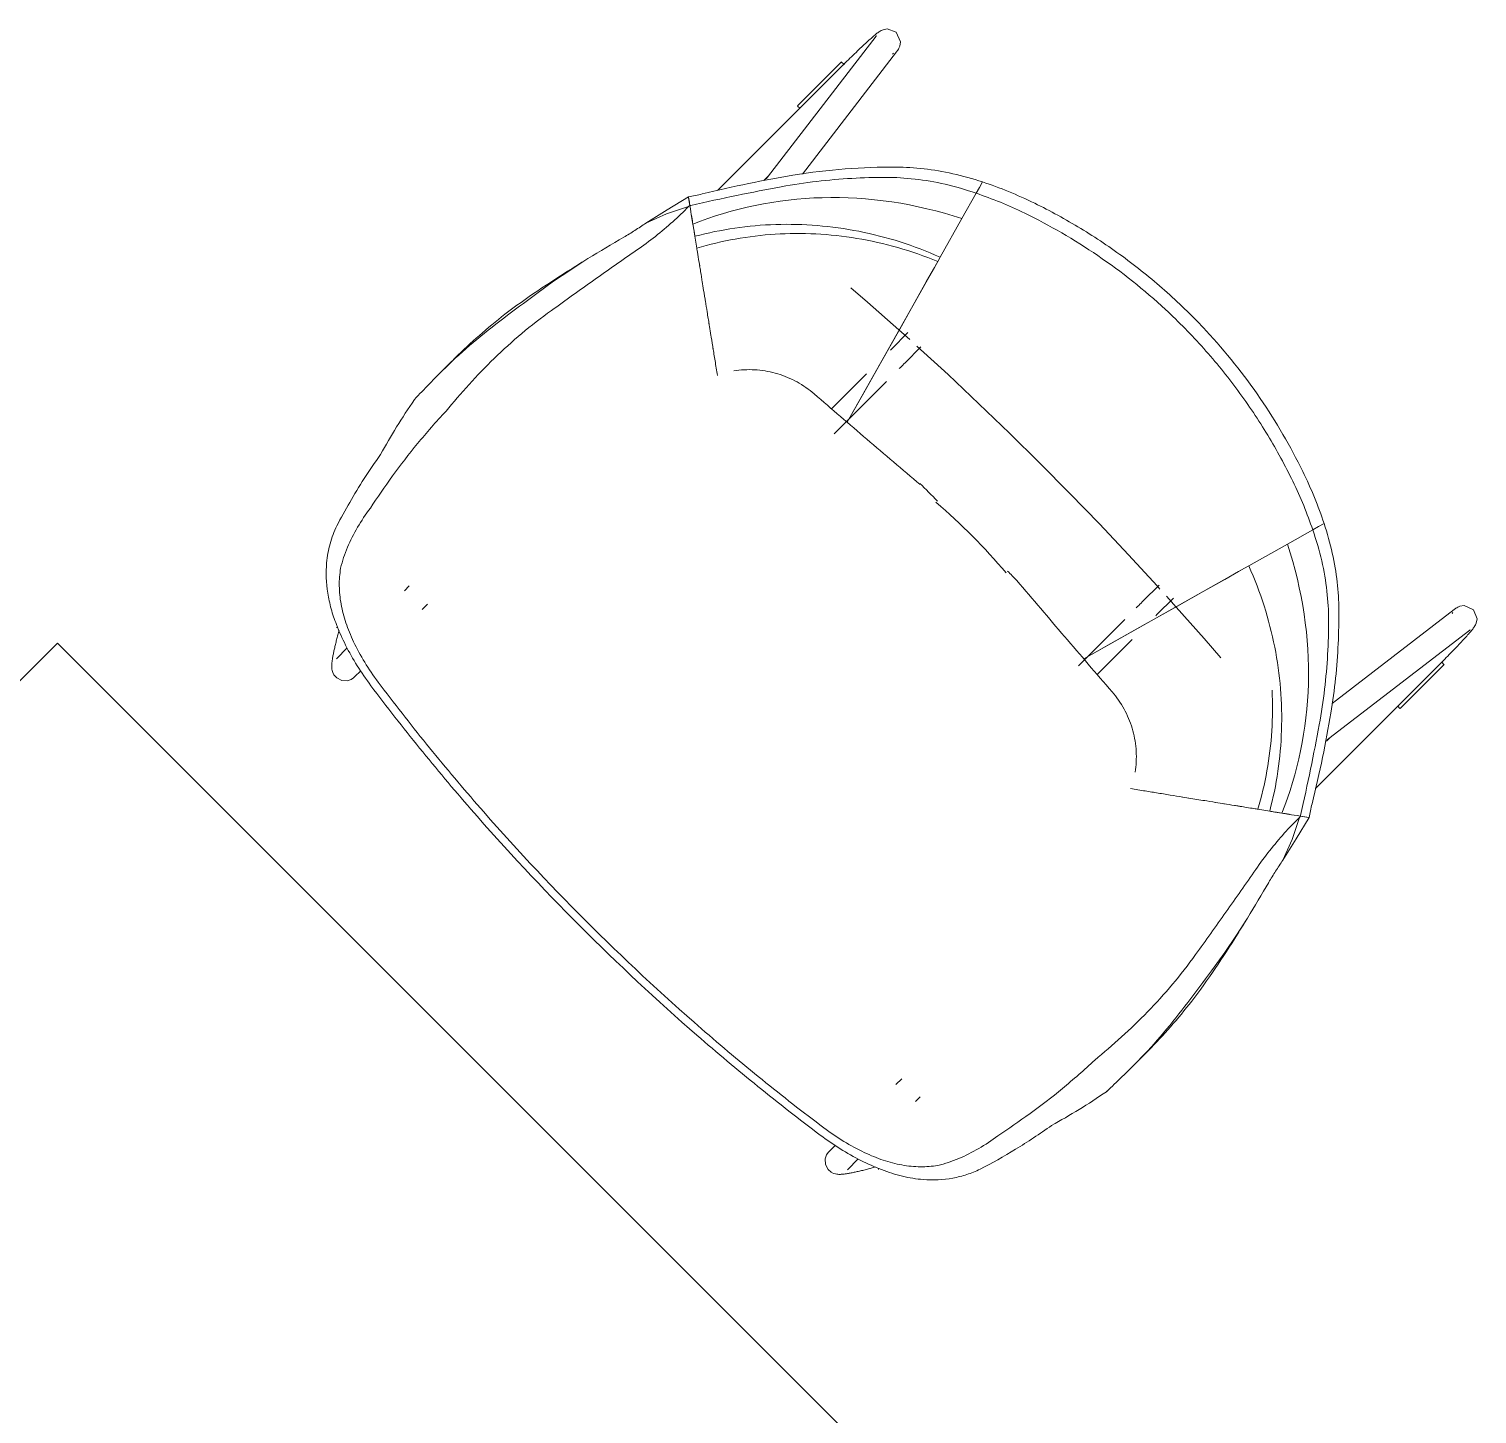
# Model space of a CAD drawing. Header units: millimetres. Extents: x 79795 to 317870, y -36033 to 97293.
# Drawn here: x 200325 to 201222, y 17311 to 18169 of the extents above; entities that cross this region are included whole.
import ezdxf

# ---------------------------------------------------------------- set-up
doc = ezdxf.new("R2010")
doc.units = ezdxf.units.MM
doc.header["$MEASUREMENT"] = 0
doc.layers.add('I-FURN', color=8, linetype='CONTINUOUS', lineweight=9)

msp = doc.modelspace()

# ---------------------------------------------------------------- linework, layer by layer
at = {"layer": 'I-FURN'}
for p, q in [((200849.91, 18164.51), (200782.7, 18077.25)), ((200844.82, 18161.37), (200844.1, 18160.71)), ((200845.51, 18162), (200844.82, 18161.37)), ((200846.18, 18162.6), (200845.51, 18162)), ((200846.81, 18163.17), (200846.18, 18162.6)), ((200847.42, 18163.71), (200846.81, 18163.17)), ((200848, 18164.22), (200847.42, 18163.71)), ((200848.55, 18164.69), (200848, 18164.22)), ((200849.08, 18165.14), (200848.55, 18164.69)), ((200849.58, 18165.56), (200849.08, 18165.14)), ((200850.05, 18165.95), (200849.58, 18165.56)), ((200849.95, 18164.56), (200849.91, 18164.51)), ((200850.06, 18164.71), (200849.95, 18164.56)), ((200850.51, 18166.31), (200850.05, 18165.95)), ((200850.11, 18164.77), (200850.06, 18164.71)), ((200850.95, 18166.66), (200850.51, 18166.31)), ((200851.4, 18166.99), (200850.95, 18166.66)), ((200851.86, 18167.31), (200851.4, 18166.99)), ((200852.4, 18167.66), (200851.86, 18167.31)), ((200853.1, 18168.05), (200852.4, 18167.66)), ((200854.24, 18168.54), (200853.1, 18168.05)), ((200856.75, 18169.01), (200854.24, 18168.54)), ((200862.42, 18166.92), (200856.75, 18169.01)), ((200862.42, 18166.92), (200865.06, 18161.09)), ((200804.35, 18079.13), (200862.59, 18154.74)), ((200835.67, 18152.73), (200834.73, 18151.82)), ((200836.6, 18153.63), (200835.67, 18152.73)), ((200837.51, 18154.51), (200836.6, 18153.63)), ((200838.41, 18155.36), (200837.51, 18154.51)), ((200839.29, 18156.2), (200838.41, 18155.36)), ((200840.14, 18157.01), (200839.29, 18156.2)), ((200840.98, 18157.8), (200840.14, 18157.01)), ((200841.8, 18158.57), (200840.98, 18157.8)), ((200842.59, 18159.31), (200841.8, 18158.57)), ((200843.36, 18160.02), (200842.59, 18159.31)), ((200844.1, 18160.71), (200843.36, 18160.02)), ((200860.38, 18153.72), (200860.09, 18153.49)), ((200860.61, 18153.9), (200860.38, 18153.72)), ((200860.76, 18154.01), (200860.61, 18153.9)), ((200862.74, 18154.95), (200862.59, 18154.74)), ((200863.07, 18155.39), (200862.74, 18154.95)), ((200863.4, 18155.86), (200863.07, 18155.39)), ((200863.74, 18156.4), (200863.4, 18155.86)), ((200864.14, 18157.13), (200863.74, 18156.4)), ((200864.65, 18158.35), (200864.14, 18157.13)), ((200865.06, 18161.09), (200864.65, 18158.35)), ((200828.53, 18148.58), (200801.27, 18121.31)), ((200829.95, 18147.16), (200825.68, 18142.89)), ((200826.88, 18144.1), (200825.88, 18143.1)), ((200827.88, 18145.09), (200826.88, 18144.1)), ((200828.87, 18146.08), (200827.88, 18145.09)), ((200828.58, 18148.53), (200829.95, 18147.16)), ((200829.87, 18147.06), (200828.87, 18146.08)), ((200830.86, 18148.04), (200829.87, 18147.06)), ((200831.84, 18149), (200830.86, 18148.04)), ((200832.81, 18149.96), (200831.84, 18149)), ((200833.78, 18150.9), (200832.81, 18149.96)), ((200834.73, 18151.82), (200833.78, 18150.9)), ((200825.65, 18142.88), (200751.7, 18068.92)), ((200825.88, 18143.1), (200825.65, 18142.88)), ((200802.69, 18119.9), (200801.32, 18121.27)), ((200780.46, 18075.06), (200783.16, 18077.75)), ((200782.7, 18077.25), (200781.91, 18076.08)), ((200913.97, 18070.71), (200915.95, 18074.21)), ((200913.97, 18070.71), (200915.95, 18074.21)), ((200733.81, 18064.96), (200720.51, 18056.84)), ((200734.59, 18059.54), (200733.72, 18064.92)), ((200733.72, 18064.9), (200734.58, 18059.56)), ((200733.81, 18064.32), (200734.58, 18059.6)), ((200911.99, 18067.19), (200903.14, 18051.48)), ((200903.14, 18051.48), (200911.99, 18067.19)), ((200911.99, 18067.19), (200913.97, 18070.71)), ((200911.99, 18067.19), (200913.97, 18070.71)), ((200720.51, 18056.84), (200707.21, 18048.71)), ((200707.21, 18048.71), (200720.16, 18054.43)), ((200720.16, 18054.43), (200733.68, 18058.96)), ((200733.68, 18058.96), (200734.59, 18059.54)), ((200734.58, 18059.56), (200735.07, 18059.66)), ((200736.44, 18048.11), (200735.46, 18054.14)), ((200737.14, 18043.79), (200736.44, 18048.11)), ((200903.14, 18051.48), (200889.68, 18027.59)), ((200889.68, 18027.59), (200903.14, 18051.48)), ((200737.67, 18040.54), (200737.14, 18043.79)), ((200738.86, 18033.16), (200737.67, 18040.54)), ((200660.81, 18019.86), (200671.41, 18026.7)), ((200889.68, 18027.59), (200888.16, 18024.89)), ((200888.16, 18024.89), (200889.68, 18027.59)), ((200650.14, 18012.69), (200660.81, 18019.86)), ((200832.05, 17925.3), (200888.16, 18024.89)), ((200886.08, 18021.21), (200881.28, 18012.67)), ((200888.16, 18024.89), (200886.08, 18021.21)), ((200638.82, 18004.52), (200650.14, 18012.69)), ((200834.4, 18008.69), (200844.68, 17999.82)), ((200881.28, 18012.67), (200873.98, 17999.73)), ((200844.68, 17999.82), (200864.06, 17982.67)), ((200873.98, 17999.73), (200864.58, 17983.03)), ((200864.58, 17983.03), (200853.55, 17963.46)), ((200864.06, 17982.67), (200870.77, 17976.62)), ((200869.7, 17980.88), (200859.42, 17970.59)), ((200858.82, 17969.99), (200859.42, 17970.59)), ((200867.9, 17962.11), (200877.76, 17971.96)), ((200875.3, 17972.52), (200894.54, 17954.82)), ((200586.67, 17962.73), (200580.72, 17956.79)), ((200763.38, 17957.34), (200761.9, 17957.13)), ((200844.09, 17955.26), (200822.4, 17933.58)), ((200853.55, 17963.46), (200841.48, 17942.03)), ((200865.08, 17959.28), (200864.33, 17958.53)), ((200865.81, 17960.01), (200865.08, 17959.28)), ((200866.52, 17960.73), (200865.81, 17960.01)), ((200867.22, 17961.42), (200866.52, 17960.73)), ((200867.9, 17962.11), (200867.22, 17961.42)), ((200894.54, 17954.82), (200913.66, 17936.81)), ((200824, 17918.2), (200854.82, 17949.02)), ((200855.54, 17949.75), (200854.82, 17949.02)), ((200856.37, 17950.57), (200855.54, 17949.75)), ((200841.48, 17942.03), (200832.05, 17925.3)), ((200913.66, 17936.81), (200932.63, 17918.52)), ((200932.63, 17918.52), (200951.41, 17899.98)), ((200951.41, 17899.98), (200969.97, 17881.23)), ((200877.04, 17887.45), (200877.33, 17886.66)), ((200969.97, 17881.23), (200988.29, 17862.28)), ((200988.29, 17862.28), (201006.32, 17843.17)), ((201104.79, 17849.82), (201120.51, 17858.67)), ((201120.51, 17858.67), (201104.79, 17849.82)), ((201124.02, 17860.65), (201120.51, 17858.67)), ((201124.02, 17860.65), (201120.51, 17858.67)), ((201127.52, 17862.63), (201124.02, 17860.65)), ((201127.52, 17862.63), (201124.02, 17860.65)), ((201080.91, 17836.36), (201104.79, 17849.82)), ((201104.79, 17849.82), (201080.91, 17836.36)), ((201006.32, 17843.17), (201024.06, 17823.94)), ((201078.2, 17834.84), (200978.62, 17778.73)), ((201065.99, 17827.96), (201074.53, 17832.77)), ((201074.53, 17832.77), (201078.2, 17834.84)), ((201078.2, 17834.84), (201080.91, 17836.36)), ((201080.91, 17836.36), (201078.2, 17834.84)), ((200560.58, 17823.9), (200557.64, 17820.96)), ((201025.28, 17824.44), (201015.42, 17814.59)), ((201024.06, 17823.94), (201025.84, 17821.98)), ((201036.35, 17811.26), (201053.05, 17820.66)), ((201053.05, 17820.66), (201065.99, 17827.96)), ((200568.65, 17809.35), (200571.89, 17812.59)), ((201011.94, 17811.1), (201012.68, 17811.84)), ((201012.68, 17811.84), (201013.41, 17812.57)), ((201013.41, 17812.57), (201014.12, 17813.29)), ((201014.12, 17813.29), (201014.82, 17813.98)), ((201014.82, 17813.98), (201015.42, 17814.59)), ((201016.78, 17800.23), (201036.35, 17811.26)), ((201023.91, 17806.1), (201034.19, 17816.39)), ((201035.98, 17810.74), (201029.94, 17817.46)), ((201211.67, 17811.33), (201210.45, 17810.82)), ((201214.41, 17811.74), (201211.67, 17811.33)), ((201220.23, 17809.1), (201214.41, 17811.74)), ((201002.34, 17801.5), (201003.16, 17802.32)), ((201003.16, 17802.32), (201003.98, 17803.14)), ((201011.18, 17810.34), (201011.94, 17811.1)), ((201023.91, 17806.1), (201023.23, 17805.42)), ((201053.14, 17791.36), (201035.98, 17810.74)), ((201208.06, 17809.27), (201132.55, 17751.1)), ((201207.04, 17807.06), (201206.81, 17806.78)), ((201207.22, 17807.29), (201207.04, 17807.06)), ((201207.33, 17807.44), (201207.22, 17807.29)), ((201208.26, 17809.42), (201208.06, 17809.27)), ((201208.71, 17809.75), (201208.26, 17809.42)), ((201209.18, 17810.08), (201208.71, 17809.75)), ((201209.72, 17810.42), (201209.18, 17810.08)), ((201210.45, 17810.82), (201209.72, 17810.42)), ((201220.23, 17809.1), (201222.32, 17803.43)), ((201222.32, 17803.43), (201221.86, 17800.93)), ((200516.2, 17798.09), (200515.7, 17798.23)), ((200517.19, 17796.3), (200516.28, 17792.9)), ((201002.34, 17801.5), (200975.3, 17774.46)), ((200995.35, 17788.16), (201016.78, 17800.23)), ((201130.57, 17729.38), (201217.82, 17796.59)), ((201216.49, 17793.5), (201215.92, 17792.86)), ((201217.03, 17794.1), (201216.49, 17793.5)), ((201217.54, 17794.68), (201217.03, 17794.1)), ((201218.01, 17795.24), (201217.54, 17794.68)), ((201217.88, 17796.63), (201217.82, 17796.59)), ((201218.03, 17796.75), (201217.88, 17796.63)), ((201218.46, 17795.76), (201218.01, 17795.24)), ((201218.09, 17796.79), (201218.03, 17796.75)), ((201218.88, 17796.26), (201218.46, 17795.76)), ((201219.27, 17796.74), (201218.88, 17796.26)), ((201219.63, 17797.19), (201219.27, 17796.74)), ((201219.98, 17797.64), (201219.63, 17797.19)), ((201220.31, 17798.08), (201219.98, 17797.64)), ((201220.63, 17798.55), (201220.31, 17798.08)), ((201220.97, 17799.08), (201220.63, 17798.55)), ((201221.37, 17799.78), (201220.97, 17799.08)), ((201221.86, 17800.93), (201221.37, 17799.78)), ((200342.63, 17788.53), (199847.65, 17293.55)), ((200837.6, 17293.55), (200342.63, 17788.53)), ((200514.17, 17784.29), (200514.32, 17784.95)), ((200514.32, 17784.95), (200514.47, 17785.62)), ((200514.47, 17785.62), (200514.63, 17786.3)), ((200514.63, 17786.3), (200514.79, 17786.99)), ((200514.79, 17786.99), (200514.95, 17787.69)), ((200514.95, 17787.69), (200515.12, 17788.39)), ((200515.12, 17788.39), (200515.3, 17789.1)), ((200515.3, 17789.1), (200515.48, 17789.82)), ((200515.48, 17789.82), (200515.66, 17790.54)), ((200522.19, 17785.52), (200515.5, 17778.82)), ((200515.66, 17790.54), (200515.84, 17791.26)), ((200515.84, 17791.26), (200516.03, 17791.98)), ((200516.03, 17791.98), (200516.22, 17792.7)), ((200516.22, 17792.7), (200516.28, 17792.9)), ((200978.62, 17778.73), (200995.35, 17788.16)), ((200986.9, 17769.09), (201008.58, 17790.77)), ((201063.56, 17779.29), (201053.14, 17791.36)), ((201208.68, 17785.09), (201207.82, 17784.19)), ((201209.52, 17785.97), (201208.68, 17785.09)), ((201210.33, 17786.83), (201209.52, 17785.97)), ((201211.12, 17787.66), (201210.33, 17786.83)), ((201211.89, 17788.48), (201211.12, 17787.66)), ((201212.63, 17789.27), (201211.89, 17788.48)), ((201213.34, 17790.04), (201212.63, 17789.27)), ((201214.03, 17790.79), (201213.34, 17790.04)), ((201214.69, 17791.5), (201214.03, 17790.79)), ((201215.32, 17792.2), (201214.69, 17791.5)), ((201215.92, 17792.86), (201215.32, 17792.2)), ((200512.66, 17775.02), (200512.69, 17775.48)), ((200512.69, 17775.48), (200512.73, 17775.94)), ((200512.73, 17775.94), (200512.78, 17776.41)), ((200512.78, 17776.41), (200512.83, 17776.88)), ((200512.83, 17776.88), (200512.89, 17777.37)), ((200512.89, 17777.37), (200512.96, 17777.87)), ((200512.96, 17777.87), (200513.04, 17778.38)), ((200513.04, 17778.38), (200513.13, 17778.91)), ((200513.13, 17778.91), (200513.22, 17779.45)), ((200513.22, 17779.45), (200513.31, 17780)), ((200513.31, 17780), (200513.42, 17780.57)), ((200513.42, 17780.57), (200513.53, 17781.16)), ((200513.53, 17781.16), (200513.64, 17781.76)), ((200513.64, 17781.76), (200513.77, 17782.37)), ((200513.77, 17782.37), (200513.9, 17783)), ((200513.9, 17783), (200514.03, 17783.64)), ((200514.03, 17783.64), (200514.17, 17784.29)), ((201196.21, 17772.36), (201200.48, 17776.63)), ((201199.4, 17775.55), (201198.41, 17774.56)), ((201200.38, 17776.55), (201199.4, 17775.55)), ((201201.36, 17777.54), (201200.38, 17776.55)), ((201200.48, 17776.63), (201201.85, 17775.26)), ((201202.32, 17778.52), (201201.36, 17777.54)), ((201203.27, 17779.49), (201202.32, 17778.52)), ((201204.21, 17780.46), (201203.27, 17779.49)), ((201205.14, 17781.41), (201204.21, 17780.46)), ((201206.05, 17782.35), (201205.14, 17781.41)), ((201206.95, 17783.28), (201206.05, 17782.35)), ((201207.82, 17784.19), (201206.95, 17783.28)), ((200512.63, 17774.06), (200512.64, 17774.55)), ((200512.64, 17773.54), (200512.63, 17774.06)), ((200512.64, 17774.55), (200512.66, 17775.02)), ((200512.67, 17772.96), (200512.64, 17773.54)), ((200512.75, 17772.29), (200512.67, 17772.96)), ((200512.91, 17771.44), (200512.75, 17772.29)), ((200513.26, 17770.33), (200512.91, 17771.44)), ((200514.03, 17768.81), (200513.26, 17770.33)), ((200515.73, 17766.89), (200514.03, 17768.81)), ((200518.8, 17765.3), (200515.73, 17766.89)), ((200524.69, 17765.95), (200526.11, 17766.88)), ((200526.11, 17766.88), (200526.81, 17767.51)), ((200526.81, 17767.51), (200530.6, 17771.3)), ((201122.24, 17698.38), (201196.2, 17772.34)), ((201174.63, 17747.95), (201201.89, 17775.22)), ((201196.42, 17772.56), (201196.2, 17772.34)), ((201197.42, 17773.56), (201196.42, 17772.56)), ((201198.41, 17774.56), (201197.42, 17773.56)), ((200518.8, 17765.3), (200522.26, 17765.14)), ((200522.26, 17765.14), (200524.69, 17765.95)), ((201174.58, 17748), (201173.22, 17749.37)), ((201131.07, 17729.84), (201129.02, 17727.79)), ((201130.57, 17729.38), (201129.39, 17728.6)), ((201010.45, 17708.58), (201010.66, 17710.06)), ((201093.86, 17684.35), (201086.47, 17685.54)), ((201097.11, 17683.82), (201093.86, 17684.35)), ((201101.42, 17683.12), (201097.11, 17683.82)), ((201107.46, 17682.14), (201101.42, 17683.12)), ((201112.28, 17680.36), (201107.75, 17666.84)), ((201110.16, 17667.19), (201118.28, 17680.5)), ((201112.28, 17680.36), (201112.86, 17681.27)), ((201118.23, 17680.4), (201112.86, 17681.27)), ((201112.98, 17681.75), (201112.88, 17681.27)), ((201112.88, 17681.27), (201118.22, 17680.4)), ((201112.92, 17681.26), (201118.22, 17680.4)), ((201102.02, 17653.89), (201110.16, 17667.19)), ((201107.75, 17666.84), (201102.02, 17653.89)), ((201080.02, 17618.09), (201073.18, 17607.49)), ((201073.18, 17607.49), (201066.01, 17596.82)), ((201066.01, 17596.82), (201057.84, 17585.5)), ((201010.11, 17527.4), (201016.05, 17533.35)), ((200865.91, 17518.57), (200862.23, 17514.9)), ((200874.34, 17504.37), (200877.22, 17507.26)), ((200818.46, 17468.94), (200819.27, 17471.37)), ((200819.27, 17471.37), (200820.2, 17472.8)), ((200820.2, 17472.8), (200820.83, 17473.49)), ((200824.62, 17477.28), (200820.83, 17473.49)), ((200818.62, 17465.48), (200818.46, 17468.94)), ((200818.62, 17465.48), (200820.21, 17462.41)), ((200820.21, 17462.41), (200822.13, 17460.71)), ((200832.14, 17462.18), (200838.84, 17468.87)), ((200838.94, 17461.15), (200839.62, 17461.31)), ((200839.62, 17461.31), (200840.31, 17461.47)), ((200840.31, 17461.47), (200841.01, 17461.63)), ((200841.01, 17461.63), (200841.71, 17461.8)), ((200841.71, 17461.8), (200842.42, 17461.98)), ((200842.42, 17461.98), (200843.14, 17462.16)), ((200843.14, 17462.16), (200843.85, 17462.34)), ((200843.85, 17462.34), (200844.57, 17462.52)), ((200844.57, 17462.52), (200845.3, 17462.71)), ((200845.3, 17462.71), (200846.02, 17462.91)), ((200846.02, 17462.91), (200846.21, 17462.96)), ((200846.21, 17462.96), (200849.62, 17463.87)), ((200851.54, 17462.39), (200851.41, 17462.89)), ((200822.13, 17460.71), (200823.65, 17459.94)), ((200823.65, 17459.94), (200824.76, 17459.59)), ((200824.76, 17459.59), (200825.6, 17459.43)), ((200825.6, 17459.43), (200826.28, 17459.35)), ((200826.28, 17459.35), (200826.86, 17459.32)), ((200826.86, 17459.32), (200827.38, 17459.31)), ((200827.38, 17459.31), (200827.87, 17459.32)), ((200827.87, 17459.32), (200828.34, 17459.34)), ((200828.34, 17459.34), (200828.8, 17459.37)), ((200828.8, 17459.37), (200829.26, 17459.41)), ((200829.26, 17459.41), (200829.72, 17459.46)), ((200829.72, 17459.46), (200830.2, 17459.51)), ((200830.2, 17459.51), (200830.69, 17459.58)), ((200830.69, 17459.58), (200831.18, 17459.65)), ((200831.18, 17459.65), (200831.7, 17459.72)), ((200831.7, 17459.72), (200832.22, 17459.81)), ((200832.22, 17459.81), (200832.77, 17459.9)), ((200832.77, 17459.9), (200833.32, 17460)), ((200833.32, 17460), (200833.89, 17460.1)), ((200833.89, 17460.1), (200834.48, 17460.21)), ((200834.48, 17460.21), (200835.08, 17460.33)), ((200835.08, 17460.33), (200835.69, 17460.45)), ((200835.69, 17460.45), (200836.32, 17460.58)), ((200836.32, 17460.58), (200836.96, 17460.71)), ((200836.96, 17460.71), (200837.61, 17460.85)), ((200837.61, 17460.85), (200838.27, 17461)), ((200838.27, 17461), (200838.94, 17461.15))]:
    msp.add_line(p, q, dxfattribs=at)
msp.add_arc((200642.9, 17589.58), 376.15, 40.12594, 49.52933, dxfattribs=at)
for centre, major_axis, ratio, start_param, end_param in [((200773.93, 18565.9), (-411.51, -411.51), 0.743145, 0.853184, 0.869724), ((203442.26, 13500.38), (-3756.55, 3756.55), 0.981627, 6.037909, 6.042851), ((202387.91, 13743.95), (-4235.43, -4235.43), 0.743145, 4.404602, 4.406583), ((201619.22, 17720.61), (-411.51, -411.51), 0.743145, 5.413461, 5.430001), ((196553.7, 20388.94), (-3756.55, 3756.55), 0.981627, 3.381927, 3.386869), ((196797.27, 19334.59), (-4235.43, -4235.43), 0.743145, 1.876602, 1.878583)]:
    msp.add_ellipse(centre, major_axis=major_axis, ratio=ratio, start_param=start_param, end_param=end_param, dxfattribs=at)
for points in [[(200862.41, 18083.37), (200852.07, 18083.5), (200831.05, 18082.8), (200809.37, 18080.19), (200798.37, 18078.41)], [(200915.95, 18074.21), (200909.75, 18076.25), (200897.49, 18079.68), (200879.51, 18082.62), (200868.04, 18083.34), (200862.41, 18083.37)], [(200798.37, 18078.41), (200789.42, 18076.89), (200771.04, 18073.48), (200751.9, 18069.18), (200742.18, 18066.77)], [(200791.21, 18071.26), (200798.61, 18072.57), (200813.28, 18074.75), (200834.9, 18076.63), (200849.05, 18077.04), (200856.06, 18077.02)], [(200856.06, 18077.02), (200861.95, 18077.04), (200873.95, 18076.32), (200892.73, 18073.16), (200905.52, 18069.43), (200911.99, 18067.19)], [(200915.95, 18074.21), (200921.27, 18072.46), (200931.99, 18068.5), (200942.81, 18063.63), (200948.22, 18060.99)], [(200734.58, 18059.6), (200734.37, 18060.89), (200734.11, 18062.51), (200733.81, 18064.33)], [(200735.07, 18059.66), (200744.76, 18061.86), (200763.84, 18065.95), (200782.23, 18069.55), (200791.21, 18071.26)], [(200903.14, 18051.48), (200874.43, 18061.05), (200815.5, 18069.47), (200761.03, 18057.91), (200736.44, 18048.11)], [(200942.06, 18054.83), (200937.02, 18057.28), (200926.95, 18061.79), (200916.96, 18065.53), (200911.99, 18067.19)], [(200701.57, 18031.93), (200705.56, 18034.7), (200713.3, 18040.42), (200724.12, 18049.47), (200730.61, 18055.76), (200733.68, 18058.96)], [(200734.59, 18059.54), (200735.03, 18056.84), (200735.4, 18054.54), (200735.71, 18052.63)], [(200707.21, 18048.71), (200705.02, 18047.18), (200700.55, 18044.18), (200695.92, 18041.32), (200693.57, 18039.93)], [(200735.71, 18052.63), (200736.02, 18050.72), (200736.26, 18049.22), (200736.44, 18048.11)], [(200736.44, 18048.11), (200736.7, 18046.49), (200736.94, 18045.05), (200737.14, 18043.79)], [(200889.68, 18027.59), (200873.41, 18034.88), (200839.54, 18045.6), (200787.54, 18049.78), (200753.84, 18044.82), (200737.67, 18040.54)], [(200737.14, 18043.79), (200737.34, 18042.53), (200737.52, 18041.45), (200737.67, 18040.54)], [(200888.16, 18024.89), (200871.85, 18031.64), (200838.12, 18041.22), (200787.04, 18043.73), (200754.41, 18037.83), (200738.86, 18033.16)], [(200648.78, 17994.56), (200657.52, 18000.88), (200675.05, 18013.42), (200692.7, 18025.79), (200701.57, 18031.93)], [(200740.64, 18022.15), (200740.17, 18025.07), (200739.38, 18029.94), (200738.98, 18032.45), (200738.86, 18033.16)], [(200661.53, 18020.58), (200654.32, 18016.05), (200640.1, 18006.89), (200626.52, 17997.25), (200619.96, 17992.25)], [(200740.61, 18022.36), (200740.8, 18021.21), (200741, 18019.99), (200741.21, 18018.69)], [(200742.28, 18012.06), (200741.9, 18014.43), (200741.55, 18016.58), (200741.22, 18018.61)], [(200742.21, 18012.46), (200742.49, 18010.73), (200742.79, 18008.92), (200743.09, 18007.04)], [(200582.88, 17958.93), (200588.39, 17964.41), (200600.11, 17974.88), (200619.08, 17989.84), (200632.21, 17999.61), (200638.82, 18004.52)], [(200744.28, 17999.68), (200743.87, 18002.23), (200743.47, 18004.71), (200743.09, 18007.06)], [(200744.18, 18000.3), (200744.53, 17998.17), (200744.89, 17995.97), (200745.25, 17993.71)], [(200583.47, 17932.1), (200588.01, 17937.71), (200597.55, 17948.79), (200613.1, 17965.02), (200630.14, 17980.43), (200642.42, 17989.97), (200648.78, 17994.56)], [(200619.96, 17992.25), (200614.53, 17987.99), (200603.95, 17979.26), (200593.99, 17970.02), (200589.19, 17965.25)], [(200746.57, 17985.59), (200746.12, 17988.37), (200745.68, 17991.08), (200745.25, 17993.71)], [(200589.19, 17965.25), (200587.09, 17963.16), (200584.99, 17961.06), (200582.9, 17958.95)], [(200563.85, 17939.36), (200566.9, 17942.63), (200573.12, 17949.15), (200579.59, 17955.67), (200582.88, 17958.93)], [(200751.63, 17954.33), (200751.13, 17957.39), (200750.64, 17960.41), (200750.16, 17963.4)], [(200811.6, 17942.85), (200808.32, 17945.69), (200801.16, 17950.67), (200789.16, 17955.74), (200776.37, 17958.18), (200767.67, 17957.94), (200763.38, 17957.34)], [(200563.85, 17939.36), (200559.99, 17933.72), (200552.63, 17922.42), (200546.04, 17911.08), (200542.94, 17905.42)], [(200877.33, 17886.66), (200866.26, 17896.04), (200844.23, 17914.79), (200822.44, 17933.5), (200811.6, 17942.85)], [(200536.58, 17872.17), (200540.86, 17878.73), (200550.06, 17891.96), (200565.48, 17912.24), (200577.26, 17925.5), (200583.47, 17932.1)], [(200542.94, 17905.42), (200539.35, 17900.45), (200532.55, 17890.54), (200523.69, 17875.61), (200518.34, 17865.96), (200515.84, 17861.19)], [(201114.31, 17894.9), (201116.95, 17889.49), (201121.82, 17878.67), (201125.78, 17867.95), (201127.52, 17862.63)], [(200887.96, 17876.52), (200884.32, 17880.16), (200880.68, 17883.8), (200877.04, 17887.45)], [(201120.51, 17858.67), (201118.85, 17863.64), (201115.11, 17873.64), (201110.59, 17883.71), (201108.15, 17888.75)], [(200518.17, 17834.84), (200519.24, 17839.29), (200522.04, 17847.97), (200528.4, 17860.28), (200533.66, 17868.26), (200536.58, 17872.17)], [(201120.51, 17858.67), (201122.75, 17852.21), (201126.48, 17839.41), (201129.64, 17820.63), (201130.35, 17808.63), (201130.34, 17802.74)], [(201136.69, 17809.09), (201136.66, 17814.72), (201135.94, 17826.19), (201133, 17844.17), (201129.57, 17856.43), (201127.52, 17862.63)], [(201101.42, 17683.12), (201111.23, 17707.71), (201122.79, 17762.18), (201114.37, 17821.11), (201104.79, 17849.82)], [(200526.19, 17789.3), (200524.32, 17793.24), (200521.14, 17801.06), (200518.11, 17812.73), (200517, 17824.09), (200517.56, 17831.3), (200518.17, 17834.84)], [(200937.24, 17827.24), (200935.3, 17829.19), (200933.35, 17831.13), (200931.4, 17833.08)], [(201093.86, 17684.35), (201098.14, 17700.52), (201103.1, 17734.22), (201098.92, 17786.22), (201088.2, 17820.09), (201080.91, 17836.36)], [(200996.17, 17758.28), (200986.36, 17769.65), (200966.74, 17792.51), (200947.08, 17815.62), (200937.24, 17827.24)], [(201130.34, 17802.74), (201130.35, 17795.73), (201129.95, 17781.57), (201128.07, 17759.98), (201125.89, 17745.3), (201124.58, 17737.89)], [(201131.73, 17745.05), (201132.93, 17752.36), (201134.89, 17766.85), (201136.49, 17788.15), (201136.76, 17802.15), (201136.69, 17809.09)], [(200515.58, 17799.91), (200517.22, 17795.66), (200521, 17787.18), (200528.2, 17774.4), (200533.89, 17766.12), (200536.97, 17762.02)], [(200541.47, 17764.24), (200538.41, 17768.33), (200532.8, 17776.6), (200528.23, 17785.03), (200526.19, 17789.3)], [(201010.66, 17710.06), (201011.26, 17714.36), (201011.5, 17723.07), (201009.05, 17735.86), (201003.98, 17747.86), (200999, 17755), (200996.17, 17758.28)], [(201120.09, 17688.86), (201122.51, 17698.64), (201126.82, 17717.83), (201130.22, 17736.15), (201131.73, 17745.05)], [(201124.58, 17737.89), (201122.87, 17728.92), (201119.28, 17710.55), (201115.18, 17691.45), (201112.98, 17681.75)], [(201016.72, 17696.84), (201013.74, 17697.33), (201010.71, 17697.82), (201007.65, 17698.31)], [(201024.76, 17695.54), (201022.11, 17695.97), (201019.4, 17696.41), (201016.68, 17696.85)], [(201032.23, 17694.33), (201029.41, 17694.79), (201026.57, 17695.25), (201023.65, 17695.72)], [(201039.78, 17693.11), (201037.31, 17693.51), (201034.81, 17693.91), (201032.26, 17694.33)], [(201043.65, 17692.48), (201042.09, 17692.73), (201040.5, 17692.99), (201038.91, 17693.25)], [(201053.62, 17690.86), (201050.43, 17691.38), (201047.06, 17691.93), (201043.61, 17692.49)], [(201060.35, 17689.77), (201058.01, 17690.15), (201055.56, 17690.55), (201053, 17690.97)], [(201065.78, 17688.9), (201064.06, 17689.17), (201062.25, 17689.47), (201060.37, 17689.77)], [(201072, 17687.89), (201069.96, 17688.22), (201067.74, 17688.58), (201065.38, 17688.96)], [(201085.24, 17648.25), (201088.02, 17652.24), (201093.74, 17659.98), (201102.78, 17670.81), (201109.08, 17677.3), (201112.28, 17680.36)], [(201097.11, 17683.82), (201095.85, 17684.03), (201094.76, 17684.2), (201093.86, 17684.35)], [(201101.42, 17683.12), (201099.81, 17683.38), (201098.37, 17683.62), (201097.11, 17683.82)], [(201105.94, 17682.39), (201104.04, 17682.7), (201102.54, 17682.94), (201101.42, 17683.12)], [(201112.86, 17681.27), (201110.16, 17681.71), (201107.86, 17682.08), (201105.95, 17682.39)], [(201112.91, 17681.26), (201114.34, 17681.03), (201116.11, 17680.74), (201118.22, 17680.4)], [(201102.02, 17653.89), (201100.49, 17651.7), (201097.5, 17647.23), (201094.64, 17642.6), (201093.24, 17640.25)], [(201047.88, 17595.46), (201054.2, 17604.2), (201066.74, 17621.73), (201079.11, 17639.39), (201085.24, 17648.25)], [(201045.57, 17566.64), (201050.57, 17573.2), (201060.21, 17586.78), (201069.37, 17601), (201073.9, 17608.21)], [(200985.41, 17530.15), (200991.03, 17534.69), (201002.11, 17544.23), (201018.34, 17559.79), (201033.74, 17576.82), (201043.29, 17589.1), (201047.88, 17595.46)], [(201057.84, 17585.5), (201052.93, 17578.89), (201043.16, 17565.76), (201028.2, 17546.79), (201017.73, 17535.07), (201012.25, 17529.56)], [(201018.57, 17535.87), (201023.34, 17540.67), (201032.58, 17550.63), (201041.31, 17561.22), (201045.57, 17566.64)], [(201012.27, 17529.58), (201014.38, 17531.67), (201016.48, 17533.77), (201018.57, 17535.87)], [(200925.49, 17483.27), (200932.05, 17487.54), (200945.27, 17496.74), (200965.55, 17512.16), (200978.82, 17523.94), (200985.41, 17530.15)], [(201012.25, 17529.56), (201008.99, 17526.27), (201002.47, 17519.8), (200995.94, 17513.58), (200992.68, 17510.54)], [(200992.68, 17510.54), (200987.05, 17506.68), (200975.76, 17499.33), (200964.41, 17492.73), (200958.73, 17489.62)], [(200992.68, 17510.54), (200992.75, 17510.61), (200992.83, 17510.69), (200992.91, 17510.76)], [(200958.73, 17489.62), (200951.25, 17484.31), (200936.37, 17474.45), (200921.74, 17466.22), (200914.51, 17462.52)], [(200853.23, 17462.26), (200848.98, 17463.91), (200840.5, 17467.69), (200827.72, 17474.88), (200819.44, 17480.57), (200815.34, 17483.65)], [(200817.56, 17488.15), (200821.65, 17485.09), (200829.91, 17479.48), (200838.35, 17474.91), (200842.61, 17472.88)], [(200888.16, 17464.85), (200892.58, 17465.91), (200901.23, 17468.7), (200913.59, 17475.07), (200921.57, 17480.34), (200925.49, 17483.27)], [(200842.61, 17472.88), (200846.56, 17471), (200854.38, 17467.82), (200866.05, 17464.79), (200877.41, 17463.68), (200884.62, 17464.24), (200888.16, 17464.85)]]:
    msp.add_open_spline(points, degree=3, dxfattribs=at)
for points, knots in [([(201108.15, 17888.75), (201103.46, 17898.41), (201093.08, 17917.47), (201074.63, 17945.16), (201053.39, 17971.33), (201024.91, 18000.36), (200994.94, 18024.18), (200965.07, 18042.94), (200949.79, 18051.08), (200942.06, 18054.83)], [-1, -1, -1, -1, -0.861111, -0.722222, -0.583333, -0.444444, -0.222222, -0.111111, 0, 0, 0, 0]), ([(200948.22, 18060.99), (200957.86, 18056.28), (200976.88, 18045.85), (201004.52, 18027.35), (201030.67, 18006.09), (201059.68, 17977.62), (201083.53, 17947.69), (201102.35, 17917.87), (201110.54, 17902.62), (201114.31, 17894.9)], [-1, -1, -1, -1, -0.861111, -0.722222, -0.583333, -0.444444, -0.222222, -0.111111, 0, 0, 0, 0]), ([(200746.43, 17986.46), (200746.52, 17985.86), (200746.92, 17983.43), (200747.33, 17980.89), (200747.64, 17978.96), (200747.65, 17978.91)], [0.71428571, 0.71428571, 0.71428571, 0.71428571, 0.73214286, 0.78571429, 0.78716796, 0.78716796, 0.78716796, 0.78716796]), ([(200749.04, 17970.33), (200748.61, 17972.94), (200748.15, 17975.81), (200747.69, 17978.63), (200747.65, 17978.91)], [-0.85714286, -0.85714286, -0.85714286, -0.85714286, -0.78571429, -0.77790979, -0.77790979, -0.77790979, -0.77790979]), ([(200748.86, 17971.44), (200749.07, 17970.16), (200749.5, 17967.5), (200749.94, 17964.79), (200750.16, 17963.39)], [0.85714286, 0.85714286, 0.85714286, 0.85714286, 0.89285714, 0.93070121, 0.93070121, 0.93070121, 0.93070121]), ([(200515.84, 17861.19), (200514.11, 17857.57), (200511.33, 17850.14), (200508.75, 17836.33), (200509.26, 17822.72), (200512.11, 17809.77), (200514.3, 17803.22), (200515.58, 17799.91)], [0, 0, 0, 0, 0.2, 0.4, 0.7, 0.85, 1, 1, 1, 1]), ([(200815.34, 17483.65), (200802.33, 17493.43), (200776.6, 17513.52), (200726.22, 17555.84), (200665.68, 17612.36), (200609.16, 17672.91), (200566.83, 17723.29), (200546.75, 17749.02), (200536.97, 17762.02)], [-1, -1, -1, -1, -0.875, -0.75, -0.5, -0.25, -0.125, 0, 0, 0, 0]), ([(200541.47, 17764.24), (200551.16, 17751.34), (200571.07, 17725.83), (200613.04, 17675.84), (200669.1, 17615.78), (200729.15, 17559.73), (200779.13, 17517.76), (200804.66, 17497.84), (200817.56, 17488.15)], [-1, -1, -1, -1, -0.875, -0.75, -0.5, -0.25, -0.125, 0, 0, 0, 0]), ([(201086.47, 17685.54), (201091.14, 17701.09), (201095.58, 17725.56), (201095.74, 17750.84), (201095.31, 17759.3)], [0, 0, 0, 0, 0.3333333, 0.5000122, 0.5000122, 0.5000122, 0.5000122]), ([(201075.68, 17687.29), (201074.97, 17687.41), (201073.78, 17687.6), (201072.51, 17687.81), (201072.01, 17687.89)], [-0.71428571, -0.71428571, -0.71428571, -0.71428571, -0.67857143, -0.65678994, -0.65678994, -0.65678994, -0.65678994]), ([(201086.47, 17685.54), (201085.95, 17685.63), (201084.29, 17685.9), (201080.27, 17686.55), (201076.93, 17687.09), (201075.47, 17687.33)], [-1, -1, -1, -1, -0.8928571, -0.7857143, -0.7142857, -0.7142857, -0.7142857, -0.7142857]), ([(200914.51, 17462.52), (200911.8, 17461.23), (200906.26, 17459.01), (200894.67, 17456.06), (200881.35, 17455.38), (200866.35, 17457.8), (200857.64, 17460.55), (200853.23, 17462.26)], [-1, -1, -1, -1, -0.85, -0.7, -0.4, -0.2, 0, 0, 0, 0])]:
    msp.add_open_spline(points, degree=3, knots=knots, dxfattribs=at)

doc.saveas('drawing.dxf')
